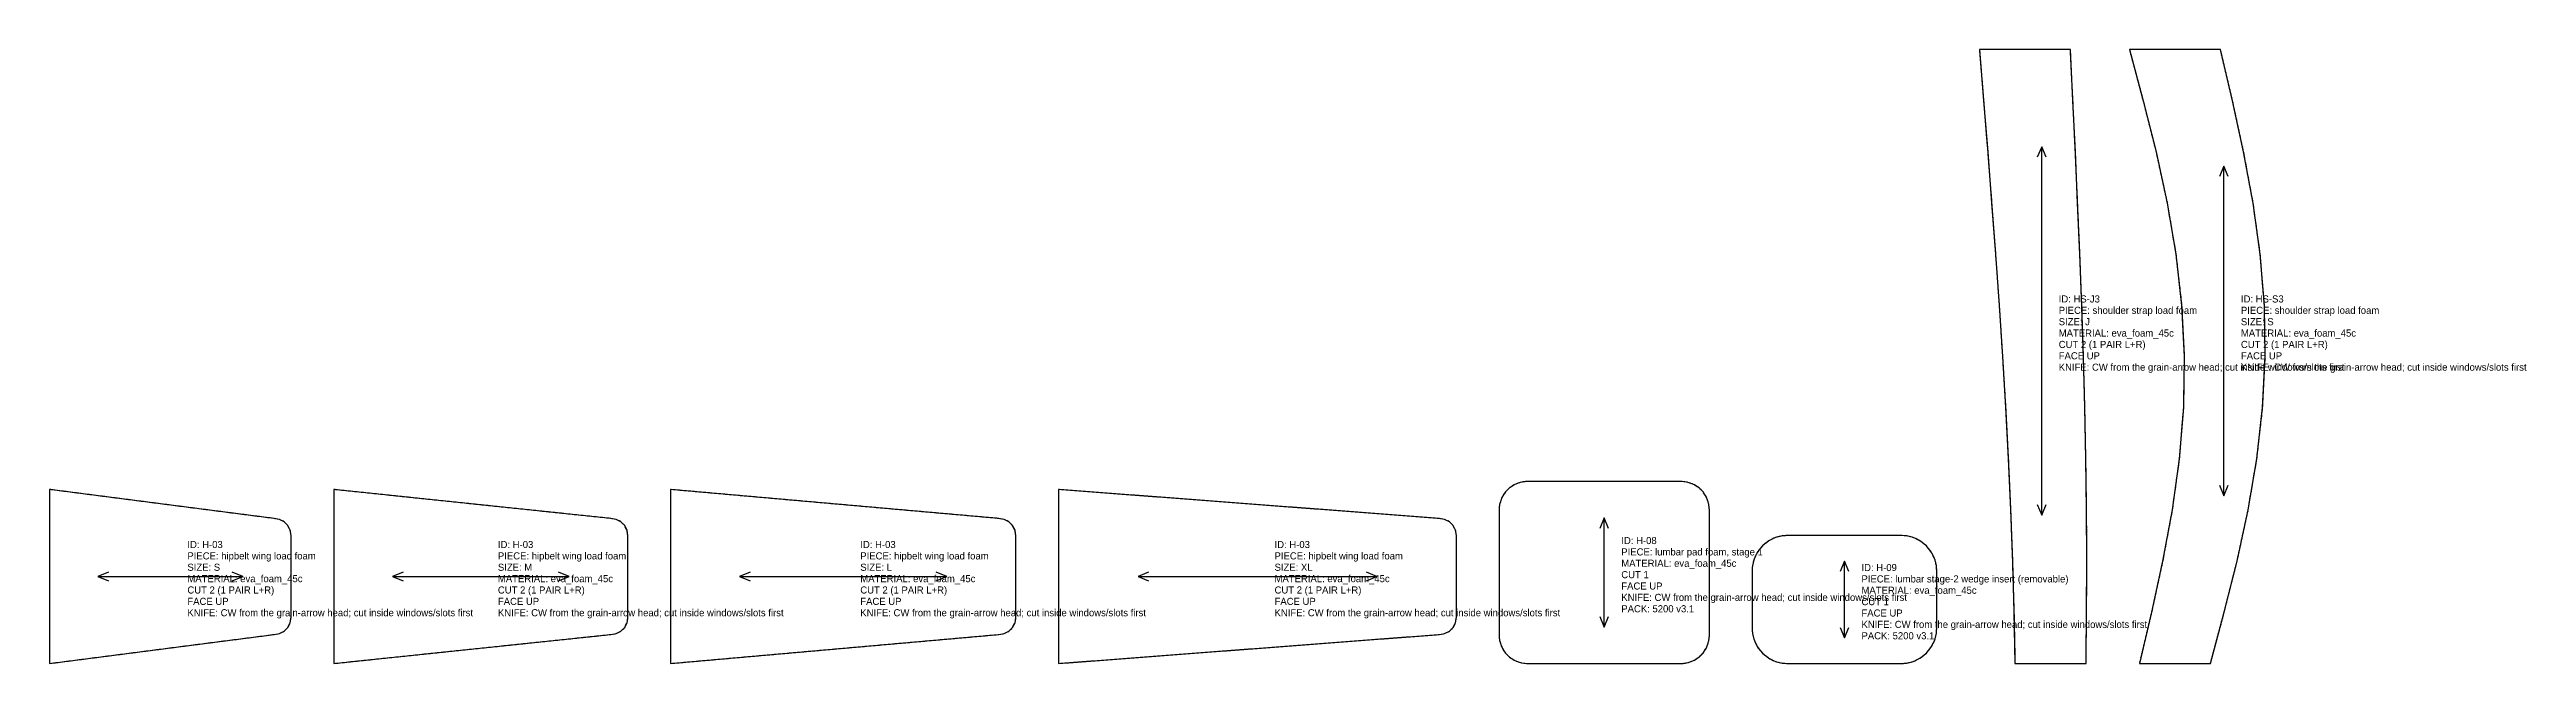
# Model space of a CAD drawing. Header units: millimetres. Extents: x 0 to 1743, y 0 to 432.
import ezdxf

# ---------------------------------------------------------------- set-up
doc = ezdxf.new("R2010")
doc.units = ezdxf.units.MM
doc.linetypes.add('DASHED', pattern=[1.524, 1.27, -0.254])
for name, color, linetype in [('CUT', 7, 'Continuous'), ('GRAIN', 5, 'Continuous'), ('SEW', 3, 'Continuous'), ('TEXT', 2, 'Continuous')]:
    doc.layers.add(name, color=color, linetype=linetype)

# ---------------------------------------------------------------- blocks, each defined once
blk = doc.blocks.new('H-03_S_0')
at = {"layer": 'CUT'}
blk.add_lwpolyline([(8, 131.2), (8, 8.8), (166, 29.2), (169.7, 29.8), (173.1, 31.5), (175.7, 34.2), (177.4, 37.5), (178, 41.2), (178, 98.8), (177.4, 102.5), (175.7, 105.8), (173.1, 108.5), (169.7, 110.2), (166, 110.8)], close=True, dxfattribs=at)
at = {"layer": 'GRAIN'}
for points in [[(49.4, 73.1), (42, 70), (49.4, 66.9)], [(42, 70), (144, 70)], [(136.6, 66.9), (144, 70), (136.6, 73.1)]]:
    blk.add_lwpolyline(points, dxfattribs=at)
at = {"layer": 'SEW', "linetype": 'DASHED'}
blk.add_lwpolyline([(8, 131.2), (8, 8.8), (166, 29.2), (169.7, 29.8), (173.1, 31.5), (175.7, 34.2), (177.4, 37.5), (178, 41.2), (178, 98.8), (177.4, 102.5), (175.7, 105.8), (173.1, 108.5), (169.7, 110.2), (166, 110.8)], close=True, dxfattribs=at)
at = {"layer": 'TEXT'}
for s, p in [('PIECE: hipbelt wing load foam', (105, 82)), ('ID: H-03', (105, 90)), ('SIZE: S', (105, 74)), ('MATERIAL: eva_foam_45c', (105, 66)), ('CUT 2 (1 PAIR L+R)', (105, 58)), ('FACE UP', (105, 50)), ('KNIFE: CW from the grain-arrow head; cut inside windows/slots first', (105, 42))]:
    blk.add_text(s, height=5, dxfattribs=at).set_placement(p)
blk = doc.blocks.new('H-03_M_1')
at = {"layer": 'CUT'}
blk.add_lwpolyline([(8, 131.2), (8, 8.8), (203, 29.2), (206.7, 29.8), (210.1, 31.5), (212.7, 34.2), (214.4, 37.5), (215, 41.2), (215, 98.8), (214.4, 102.5), (212.7, 105.8), (210.1, 108.5), (206.7, 110.2), (203, 110.8)], close=True, dxfattribs=at)
at = {"layer": 'GRAIN'}
for points in [[(56.8, 73.1), (49.4, 70), (56.8, 66.9)], [(49.4, 70), (173.6, 70)], [(166.2, 66.9), (173.6, 70), (166.2, 73.1)]]:
    blk.add_lwpolyline(points, dxfattribs=at)
at = {"layer": 'SEW', "linetype": 'DASHED'}
blk.add_lwpolyline([(8, 131.2), (8, 8.8), (203, 29.2), (206.7, 29.8), (210.1, 31.5), (212.7, 34.2), (214.4, 37.5), (215, 41.2), (215, 98.8), (214.4, 102.5), (212.7, 105.8), (210.1, 108.5), (206.7, 110.2), (203, 110.8)], close=True, dxfattribs=at)
at = {"layer": 'TEXT'}
for s, p in [('PIECE: hipbelt wing load foam', (123.5, 82)), ('ID: H-03', (123.5, 90)), ('SIZE: M', (123.5, 74)), ('MATERIAL: eva_foam_45c', (123.5, 66)), ('CUT 2 (1 PAIR L+R)', (123.5, 58)), ('FACE UP', (123.5, 50)), ('KNIFE: CW from the grain-arrow head; cut inside windows/slots first', (123.5, 42))]:
    blk.add_text(s, height=5, dxfattribs=at).set_placement(p)
blk = doc.blocks.new('H-03_L_2')
at = {"layer": 'CUT'}
blk.add_lwpolyline([(8, 131.2), (8, 8.8), (239, 29.2), (242.7, 29.8), (246.1, 31.5), (248.7, 34.2), (250.4, 37.5), (251, 41.2), (251, 98.8), (250.4, 102.5), (248.7, 105.8), (246.1, 108.5), (242.7, 110.2), (239, 110.8)], close=True, dxfattribs=at)
at = {"layer": 'GRAIN'}
for points in [[(64, 73.1), (56.6, 70), (64, 66.9)], [(56.6, 70), (202.4, 70)], [(195, 66.9), (202.4, 70), (195, 73.1)]]:
    blk.add_lwpolyline(points, dxfattribs=at)
at = {"layer": 'SEW', "linetype": 'DASHED'}
blk.add_lwpolyline([(8, 131.2), (8, 8.8), (239, 29.2), (242.7, 29.8), (246.1, 31.5), (248.7, 34.2), (250.4, 37.5), (251, 41.2), (251, 98.8), (250.4, 102.5), (248.7, 105.8), (246.1, 108.5), (242.7, 110.2), (239, 110.8)], close=True, dxfattribs=at)
at = {"layer": 'TEXT'}
for s, p in [('PIECE: hipbelt wing load foam', (141.5, 82)), ('ID: H-03', (141.5, 90)), ('SIZE: L', (141.5, 74)), ('MATERIAL: eva_foam_45c', (141.5, 66)), ('CUT 2 (1 PAIR L+R)', (141.5, 58)), ('FACE UP', (141.5, 50)), ('KNIFE: CW from the grain-arrow head; cut inside windows/slots first', (141.5, 42))]:
    blk.add_text(s, height=5, dxfattribs=at).set_placement(p)
blk = doc.blocks.new('H-03_XL_3')
at = {"layer": 'CUT'}
blk.add_lwpolyline([(8, 131.2), (8, 8.8), (276, 29.2), (279.7, 29.8), (283.1, 31.5), (285.7, 34.2), (287.4, 37.5), (288, 41.2), (288, 98.8), (287.4, 102.5), (285.7, 105.8), (283.1, 108.5), (279.7, 110.2), (276, 110.8)], close=True, dxfattribs=at)
at = {"layer": 'GRAIN'}
for points in [[(71.4, 73.1), (64, 70), (71.4, 66.9)], [(64, 70), (232, 70)], [(224.6, 66.9), (232, 70), (224.6, 73.1)]]:
    blk.add_lwpolyline(points, dxfattribs=at)
at = {"layer": 'SEW', "linetype": 'DASHED'}
blk.add_lwpolyline([(8, 131.2), (8, 8.8), (276, 29.2), (279.7, 29.8), (283.1, 31.5), (285.7, 34.2), (287.4, 37.5), (288, 41.2), (288, 98.8), (287.4, 102.5), (285.7, 105.8), (283.1, 108.5), (279.7, 110.2), (276, 110.8)], close=True, dxfattribs=at)
at = {"layer": 'TEXT'}
for s, p in [('PIECE: hipbelt wing load foam', (160, 82)), ('ID: H-03', (160, 90)), ('SIZE: XL', (160, 74)), ('MATERIAL: eva_foam_45c', (160, 66)), ('CUT 2 (1 PAIR L+R)', (160, 58)), ('FACE UP', (160, 50)), ('KNIFE: CW from the grain-arrow head; cut inside windows/slots first', (160, 42))]:
    blk.add_text(s, height=5, dxfattribs=at).set_placement(p)
blk = doc.blocks.new('H-08_4')
at = {"layer": 'CUT'}
blk.add_lwpolyline([(5.9, 5.9), (7.3, 4.5), (8.9, 3.4), (10.6, 2.4), (12.3, 1.5), (14.2, 0.9), (16.1, 0.4), (18, 0.1), (20, 0), (128, 0), (130, 0.1), (131.9, 0.4), (133.8, 0.9), (135.7, 1.5), (137.4, 2.4), (139.1, 3.4), (140.7, 4.5), (142.1, 5.9), (143.5, 7.3), (144.6, 8.9), (145.6, 10.6), (146.5, 12.3), (147.1, 14.2), (147.6, 16.1), (147.9, 18), (148, 20), (148, 108), (147.9, 110), (147.6, 111.9), (147.1, 113.8), (146.5, 115.7), (145.6, 117.4), (144.6, 119.1), (143.5, 120.7), (142.1, 122.1), (140.7, 123.5), (139.1, 124.6), (137.4, 125.6), (135.7, 126.5), (133.8, 127.1), (131.9, 127.6), (130, 127.9), (128, 128), (20, 128), (18, 127.9), (16.1, 127.6), (14.2, 127.1), (12.3, 126.5), (10.6, 125.6), (8.9, 124.6), (7.3, 123.5), (5.9, 122.1), (4.5, 120.7), (3.4, 119.1), (2.4, 117.4), (1.5, 115.7), (0.9, 113.8), (0.4, 111.9), (0.1, 110), (0, 108), (0, 20), (0.1, 18), (0.4, 16.1), (0.9, 14.2), (1.5, 12.3), (2.4, 10.6), (3.4, 8.9), (4.5, 7.3)], close=True, dxfattribs=at)
at = {"layer": 'GRAIN'}
for points in [[(77.1, 95), (74, 102.4), (70.9, 95)], [(74, 25.6), (74, 102.4)], [(70.9, 33), (74, 25.6), (77.1, 33)]]:
    blk.add_lwpolyline(points, dxfattribs=at)
at = {"layer": 'SEW', "linetype": 'DASHED'}
blk.add_lwpolyline([(5.9, 5.9), (7.3, 4.5), (8.9, 3.4), (10.6, 2.4), (12.3, 1.5), (14.2, 0.9), (16.1, 0.4), (18, 0.1), (20, 0), (128, 0), (130, 0.1), (131.9, 0.4), (133.8, 0.9), (135.7, 1.5), (137.4, 2.4), (139.1, 3.4), (140.7, 4.5), (142.1, 5.9), (143.5, 7.3), (144.6, 8.9), (145.6, 10.6), (146.5, 12.3), (147.1, 14.2), (147.6, 16.1), (147.9, 18), (148, 20), (148, 108), (147.9, 110), (147.6, 111.9), (147.1, 113.8), (146.5, 115.7), (145.6, 117.4), (144.6, 119.1), (143.5, 120.7), (142.1, 122.1), (140.7, 123.5), (139.1, 124.6), (137.4, 125.6), (135.7, 126.5), (133.8, 127.1), (131.9, 127.6), (130, 127.9), (128, 128), (20, 128), (18, 127.9), (16.1, 127.6), (14.2, 127.1), (12.3, 126.5), (10.6, 125.6), (8.9, 124.6), (7.3, 123.5), (5.9, 122.1), (4.5, 120.7), (3.4, 119.1), (2.4, 117.4), (1.5, 115.7), (0.9, 113.8), (0.4, 111.9), (0.1, 110), (0, 108), (0, 20), (0.1, 18), (0.4, 16.1), (0.9, 14.2), (1.5, 12.3), (2.4, 10.6), (3.4, 8.9), (4.5, 7.3)], close=True, dxfattribs=at)
at = {"layer": 'TEXT'}
for s, p in [('ID: H-08', (86, 84)), ('PIECE: lumbar pad foam, stage 1', (86, 76)), ('MATERIAL: eva_foam_45c', (86, 68)), ('CUT 1', (86, 60)), ('FACE UP', (86, 52)), ('KNIFE: CW from the grain-arrow head; cut inside windows/slots first', (86, 44)), ('PACK: 5200 v3.1', (86, 36))]:
    blk.add_text(s, height=5, dxfattribs=at).set_placement(p)
blk = doc.blocks.new('H-09_5')
at = {"layer": 'CUT'}
blk.add_lwpolyline([(7.3, 7.3), (8.8, 6), (10.3, 4.8), (11.9, 3.7), (13.7, 2.7), (15.4, 1.9), (17.3, 1.2), (19.2, 0.7), (21.1, 0.3), (23, 0.1), (25, 0), (105, 0), (107, 0.1), (108.9, 0.3), (110.8, 0.7), (112.7, 1.2), (114.6, 1.9), (116.3, 2.7), (118.1, 3.7), (119.7, 4.8), (121.2, 6), (122.7, 7.3), (124, 8.8), (125.2, 10.3), (126.3, 11.9), (127.3, 13.7), (128.1, 15.4), (128.8, 17.3), (129.3, 19.2), (129.7, 21.1), (129.9, 23), (130, 25), (130, 65), (129.9, 67), (129.7, 68.9), (129.3, 70.8), (128.8, 72.7), (128.1, 74.6), (127.3, 76.3), (126.3, 78.1), (125.2, 79.7), (124, 81.2), (122.7, 82.7), (121.2, 84), (119.7, 85.2), (118.1, 86.3), (116.3, 87.3), (114.6, 88.1), (112.7, 88.8), (110.8, 89.3), (108.9, 89.7), (107, 89.9), (105, 90), (25, 90), (23, 89.9), (21.1, 89.7), (19.2, 89.3), (17.3, 88.8), (15.4, 88.1), (13.7, 87.3), (11.9, 86.3), (10.3, 85.2), (8.8, 84), (7.3, 82.7), (6, 81.2), (4.8, 79.7), (3.7, 78.1), (2.7, 76.3), (1.9, 74.6), (1.2, 72.7), (0.7, 70.8), (0.3, 68.9), (0.1, 67), (0, 65), (0, 25), (0.1, 23), (0.3, 21.1), (0.7, 19.2), (1.2, 17.3), (1.9, 15.4), (2.7, 13.7), (3.7, 11.9), (4.8, 10.3), (6, 8.8)], close=True, dxfattribs=at)
at = {"layer": 'GRAIN'}
for points in [[(68.1, 64.6), (65, 72), (61.9, 64.6)], [(65, 18), (65, 72)], [(61.9, 25.4), (65, 18), (68.1, 25.4)]]:
    blk.add_lwpolyline(points, dxfattribs=at)
at = {"layer": 'SEW', "linetype": 'DASHED'}
blk.add_lwpolyline([(7.3, 7.3), (8.8, 6), (10.3, 4.8), (11.9, 3.7), (13.7, 2.7), (15.4, 1.9), (17.3, 1.2), (19.2, 0.7), (21.1, 0.3), (23, 0.1), (25, 0), (105, 0), (107, 0.1), (108.9, 0.3), (110.8, 0.7), (112.7, 1.2), (114.6, 1.9), (116.3, 2.7), (118.1, 3.7), (119.7, 4.8), (121.2, 6), (122.7, 7.3), (124, 8.8), (125.2, 10.3), (126.3, 11.9), (127.3, 13.7), (128.1, 15.4), (128.8, 17.3), (129.3, 19.2), (129.7, 21.1), (129.9, 23), (130, 25), (130, 65), (129.9, 67), (129.7, 68.9), (129.3, 70.8), (128.8, 72.7), (128.1, 74.6), (127.3, 76.3), (126.3, 78.1), (125.2, 79.7), (124, 81.2), (122.7, 82.7), (121.2, 84), (119.7, 85.2), (118.1, 86.3), (116.3, 87.3), (114.6, 88.1), (112.7, 88.8), (110.8, 89.3), (108.9, 89.7), (107, 89.9), (105, 90), (25, 90), (23, 89.9), (21.1, 89.7), (19.2, 89.3), (17.3, 88.8), (15.4, 88.1), (13.7, 87.3), (11.9, 86.3), (10.3, 85.2), (8.8, 84), (7.3, 82.7), (6, 81.2), (4.8, 79.7), (3.7, 78.1), (2.7, 76.3), (1.9, 74.6), (1.2, 72.7), (0.7, 70.8), (0.3, 68.9), (0.1, 67), (0, 65), (0, 25), (0.1, 23), (0.3, 21.1), (0.7, 19.2), (1.2, 17.3), (1.9, 15.4), (2.7, 13.7), (3.7, 11.9), (4.8, 10.3), (6, 8.8)], close=True, dxfattribs=at)
at = {"layer": 'TEXT'}
for s, p in [('ID: H-09', (77, 65)), ('PIECE: lumbar stage-2 wedge insert (removable)', (77, 57)), ('MATERIAL: eva_foam_45c', (77, 49)), ('CUT 1', (77, 41)), ('FACE UP', (77, 33)), ('KNIFE: CW from the grain-arrow head; cut inside windows/slots first', (77, 25)), ('PACK: 5200 v3.1', (77, 17))]:
    blk.add_text(s, height=5, dxfattribs=at).set_placement(p)
blk = doc.blocks.new('HS-J3_J_6')
at = {"layer": 'CUT'}
blk.add_lwpolyline([(-32, 436), (-29.1, 400), (-26.2, 364), (-23.4, 328), (-20.7, 292), (-18.1, 256), (-15.8, 220), (-13.6, 184), (-11.7, 148), (-10.1, 112), (-8.8, 76), (-7.7, 40), (-7, 4), (43, 4), (43.4, 40), (43.6, 76), (43.4, 112), (42.9, 148), (42.2, 184), (41.2, 220), (40, 256), (38.7, 292), (37.1, 328), (35.5, 364), (33.8, 400), (32, 436)], close=True, dxfattribs=at)
at = {"layer": 'GRAIN'}
for points in [[(15, 360.2), (11.8, 367.6), (8.7, 360.2)], [(11.8, 108.4), (11.8, 367.6)], [(8.7, 115.8), (11.8, 108.4), (15, 115.8)]]:
    blk.add_lwpolyline(points, dxfattribs=at)
at = {"layer": 'SEW', "linetype": 'DASHED'}
blk.add_lwpolyline([(-32, 436), (-29.1, 400), (-26.2, 364), (-23.4, 328), (-20.7, 292), (-18.1, 256), (-15.8, 220), (-13.6, 184), (-11.7, 148), (-10.1, 112), (-8.8, 76), (-7.7, 40), (-7, 4), (43, 4), (43.4, 40), (43.6, 76), (43.4, 112), (42.9, 148), (42.2, 184), (41.2, 220), (40, 256), (38.7, 292), (37.1, 328), (35.5, 364), (33.8, 400), (32, 436)], close=True, dxfattribs=at)
at = {"layer": 'TEXT'}
for s, p in [('ID: HS-J3', (23.8, 258)), ('SIZE: J', (23.8, 242)), ('PIECE: shoulder strap load foam', (23.8, 250)), ('CUT 2 (1 PAIR L+R)', (23.8, 226)), ('MATERIAL: eva_foam_45c', (23.8, 234)), ('FACE UP', (23.8, 218)), ('KNIFE: CW from the grain-arrow head; cut inside windows/slots first', (23.8, 210))]:
    blk.add_text(s, height=5, dxfattribs=at).set_placement(p)
blk = doc.blocks.new('HS-S3_S_7')
at = {"layer": 'CUT'}
blk.add_lwpolyline([(-32, 436), (-22.4, 400), (-13.3, 364), (-5.5, 328), (0.6, 292), (4.7, 256), (6.5, 220), (5.9, 184), (3, 148), (-2, 112), (-8.7, 76), (-16.5, 40), (-25, 4), (25, 4), (34.6, 40), (43.7, 76), (51.5, 112), (57.6, 148), (61.7, 184), (63.5, 220), (62.9, 256), (60, 292), (55, 328), (48.3, 364), (40.5, 400), (32, 436)], close=True, dxfattribs=at)
at = {"layer": 'GRAIN'}
for points in [[(37.5, 346.6), (34.4, 354), (31.3, 346.6)], [(34.4, 122), (34.4, 354)], [(31.3, 129.4), (34.4, 122), (37.5, 129.4)]]:
    blk.add_lwpolyline(points, dxfattribs=at)
at = {"layer": 'SEW', "linetype": 'DASHED'}
blk.add_lwpolyline([(-32, 436), (-22.4, 400), (-13.3, 364), (-5.5, 328), (0.6, 292), (4.7, 256), (6.5, 220), (5.9, 184), (3, 148), (-2, 112), (-8.7, 76), (-16.5, 40), (-25, 4), (25, 4), (34.6, 40), (43.7, 76), (51.5, 112), (57.6, 148), (61.7, 184), (63.5, 220), (62.9, 256), (60, 292), (55, 328), (48.3, 364), (40.5, 400), (32, 436)], close=True, dxfattribs=at)
at = {"layer": 'TEXT'}
for s, p in [('ID: HS-S3', (46.4, 258)), ('SIZE: S', (46.4, 242)), ('PIECE: shoulder strap load foam', (46.4, 250)), ('CUT 2 (1 PAIR L+R)', (46.4, 226)), ('MATERIAL: eva_foam_45c', (46.4, 234)), ('FACE UP', (46.4, 218)), ('KNIFE: CW from the grain-arrow head; cut inside windows/slots first', (46.4, 210))]:
    blk.add_text(s, height=5, dxfattribs=at).set_placement(p)

msp = doc.modelspace()

# ---------------------------------------------------------------- block references
at = {"layer": 'CUT'}
for name, p in [('HS-J3_J_6', (1390, -4)), ('HS-S3_S_7', (1495.6, -4)), ('H-03_S_0', (-8, -8.8)), ('H-03_M_1', (192, -8.8)), ('H-03_L_2', (429, -8.8)), ('H-03_XL_3', (702, -8.8)), ('H-08_4', (1020, 0)), ('H-09_5', (1198, 0))]:
    msp.add_blockref(name, p, dxfattribs=at)

doc.saveas('drawing.dxf')
